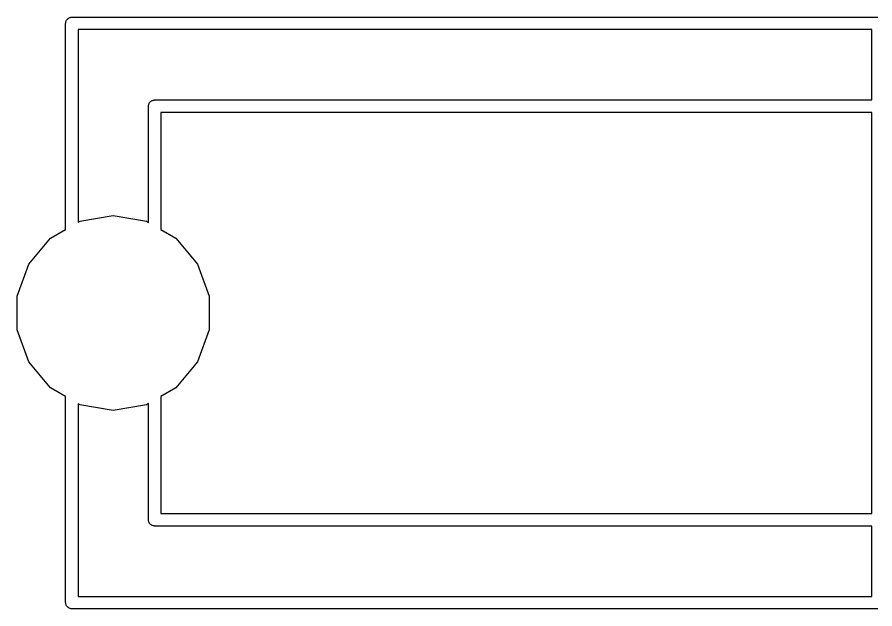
# Model space of a CAD drawing. Extents: x 14.5 to 61, y -72.5 to -8.3.
# Drawn here: x 31.42 to 41.8, y -32.15 to -25 of the extents above; entities that cross this region are included whole.
import ezdxf

# ---------------------------------------------------------------- set-up
doc = ezdxf.new("R2010")
doc.units = 0
doc.header["$MEASUREMENT"] = 0
doc.layers.add('BLACK', color=7, linetype='CONTINUOUS')

msp = doc.modelspace()

# ---------------------------------------------------------------- linework, layer by layer
at = {"layer": 'Black'}
for p, q in [((32.0103, -25.0749), (32.0114, -25.0684)), ((32.0103, -27.5658), (32.0103, -25.0749)), ((32.0114, -25.0619), (32.0137, -25.0557)), ((32.0114, -25.0684), (32.0114, -25.0619)), ((32.0137, -25.0557), (32.0148, -25.0492)), ((32.0148, -25.0492), (32.0181, -25.0435)), ((32.0181, -25.0435), (32.0203, -25.0374)), ((32.0203, -25.0374), (32.0245, -25.0324)), ((32.0245, -25.0324), (32.0278, -25.0267)), ((32.0278, -25.0267), (32.0329, -25.0225)), ((32.0329, -25.0225), (32.0371, -25.0174)), ((32.0371, -25.0174), (32.0428, -25.0141)), ((32.0428, -25.0141), (32.0478, -25.0099)), ((32.0478, -25.0099), (32.0539, -25.0077)), ((32.0539, -25.0077), (32.0596, -25.0044)), ((32.0596, -25.0044), (32.0661, -25.0033)), ((32.0661, -25.0033), (32.0723, -25.001)), ((32.0723, -25.001), (32.0788, -25.001)), ((32.0788, -25.001), (32.0853, -24.9999)), ((32.0853, -24.9999), (33.086, -24.9999)), ((33.086, -24.9999), (41.8338, -24.9999)), ((33.086, -25.1499), (32.1603, -25.1499)), ((32.1603, -25.1499), (32.1603, -27.4792)), ((41.7588, -25.1499), (33.086, -25.1499)), ((41.7588, -26.0006), (41.7588, -25.1499)), ((33.0211, -26.0381), (33.0253, -26.0331)), ((33.0253, -26.0331), (33.0286, -26.0274)), ((33.0286, -26.0274), (33.0336, -26.0232)), ((33.0336, -26.0232), (33.0378, -26.0182)), ((33.0378, -26.0182), (33.0435, -26.0149)), ((33.0435, -26.0149), (33.0485, -26.0107)), ((33.0485, -26.0107), (33.0547, -26.0084)), ((33.0547, -26.0084), (33.0604, -26.0052)), ((33.0604, -26.0052), (33.0668, -26.004)), ((33.0668, -26.004), (33.073, -26.0018)), ((33.073, -26.0018), (33.0796, -26.0018)), ((33.0796, -26.0018), (33.086, -26.0006)), ((33.086, -26.0006), (41.7588, -26.0006)), ((33.011, -26.0756), (33.0122, -26.0692)), ((33.011, -27.48), (33.011, -26.0756)), ((33.0122, -26.0626), (33.0144, -26.0564)), ((33.0122, -26.0692), (33.0122, -26.0626)), ((33.0144, -26.0564), (33.0156, -26.05)), ((33.0156, -26.05), (33.0188, -26.0443)), ((33.0188, -26.0443), (33.0211, -26.0381)), ((33.161, -26.1506), (33.161, -27.5666)), ((41.7588, -26.1506), (33.161, -26.1506)), ((41.7588, -30.9994), (41.7588, -26.1506)), ((32.1603, -27.4792), (32.1817, -27.4669)), ((32.1817, -27.4669), (32.585, -27.3958)), ((32.585, -27.3958), (32.9883, -27.4669)), ((32.9883, -27.4669), (33.011, -27.48)), ((31.827, -27.6717), (32.0103, -27.5658)), ((33.161, -27.5666), (33.343, -27.6717)), ((31.5638, -27.9854), (31.827, -27.6717)), ((33.343, -27.6717), (33.6062, -27.9854)), ((31.4237, -28.3702), (31.5638, -27.9854)), ((33.6062, -27.9854), (33.7463, -28.3702)), ((31.4237, -28.7798), (31.4237, -28.3702)), ((33.7463, -28.3702), (33.7463, -28.7798)), ((31.5638, -29.1646), (31.4237, -28.7798)), ((33.7463, -28.7798), (33.6062, -29.1646)), ((31.827, -29.4783), (31.5638, -29.1646)), ((33.6062, -29.1646), (33.343, -29.4783)), ((32.0103, -29.5842), (31.827, -29.4783)), ((33.343, -29.4783), (33.161, -29.5834)), ((32.0103, -32.0751), (32.0103, -29.5842)), ((33.161, -29.5834), (33.161, -30.9994)), ((32.1817, -29.6831), (32.1603, -29.6708)), ((32.1603, -29.6708), (32.1603, -32.0001)), ((32.585, -29.7542), (32.1817, -29.6831)), ((32.9883, -29.6831), (32.585, -29.7542)), ((33.011, -29.67), (32.9883, -29.6831)), ((33.011, -31.0744), (33.011, -29.67)), ((33.161, -30.9994), (41.7588, -30.9994)), ((33.0122, -31.0808), (33.011, -31.0744)), ((33.0122, -31.0874), (33.0122, -31.0808)), ((33.0144, -31.0936), (33.0122, -31.0874)), ((33.0156, -31.1), (33.0144, -31.0936)), ((33.0188, -31.1057), (33.0156, -31.1)), ((33.0211, -31.1119), (33.0188, -31.1057)), ((33.0253, -31.1169), (33.0211, -31.1119)), ((33.0286, -31.1226), (33.0253, -31.1169)), ((33.0336, -31.1268), (33.0286, -31.1226)), ((33.0378, -31.1318), (33.0336, -31.1268)), ((33.0435, -31.1351), (33.0378, -31.1318)), ((33.0485, -31.1393), (33.0435, -31.1351)), ((33.0547, -31.1416), (33.0485, -31.1393)), ((33.0604, -31.1448), (33.0547, -31.1416)), ((33.0668, -31.146), (33.0604, -31.1448)), ((33.073, -31.1482), (33.0668, -31.146)), ((33.0796, -31.1482), (33.073, -31.1482)), ((33.086, -31.1494), (33.0796, -31.1482)), ((41.7588, -31.1494), (33.086, -31.1494)), ((41.7588, -32.0001), (41.7588, -31.1494)), ((32.1603, -32.0001), (33.086, -32.0001)), ((33.086, -32.0001), (41.7588, -32.0001)), ((32.0114, -32.0816), (32.0103, -32.0751)), ((32.0114, -32.0881), (32.0114, -32.0816)), ((32.0137, -32.0943), (32.0114, -32.0881)), ((32.0148, -32.1008), (32.0137, -32.0943)), ((32.0181, -32.1065), (32.0148, -32.1008)), ((32.0203, -32.1126), (32.0181, -32.1065)), ((32.0245, -32.1176), (32.0203, -32.1126)), ((32.0278, -32.1233), (32.0245, -32.1176)), ((32.0329, -32.1275), (32.0278, -32.1233)), ((32.0371, -32.1326), (32.0329, -32.1275)), ((32.0428, -32.1359), (32.0371, -32.1326)), ((32.0478, -32.1401), (32.0428, -32.1359)), ((32.0539, -32.1423), (32.0478, -32.1401)), ((32.0596, -32.1456), (32.0539, -32.1423)), ((32.0661, -32.1467), (32.0596, -32.1456)), ((32.0723, -32.149), (32.0661, -32.1467)), ((32.0788, -32.149), (32.0723, -32.149)), ((32.0853, -32.1501), (32.0788, -32.149)), ((33.086, -32.1501), (32.0853, -32.1501)), ((41.8338, -32.1501), (33.086, -32.1501))]:
    msp.add_line(p, q, dxfattribs=at)

doc.saveas('drawing.dxf')
